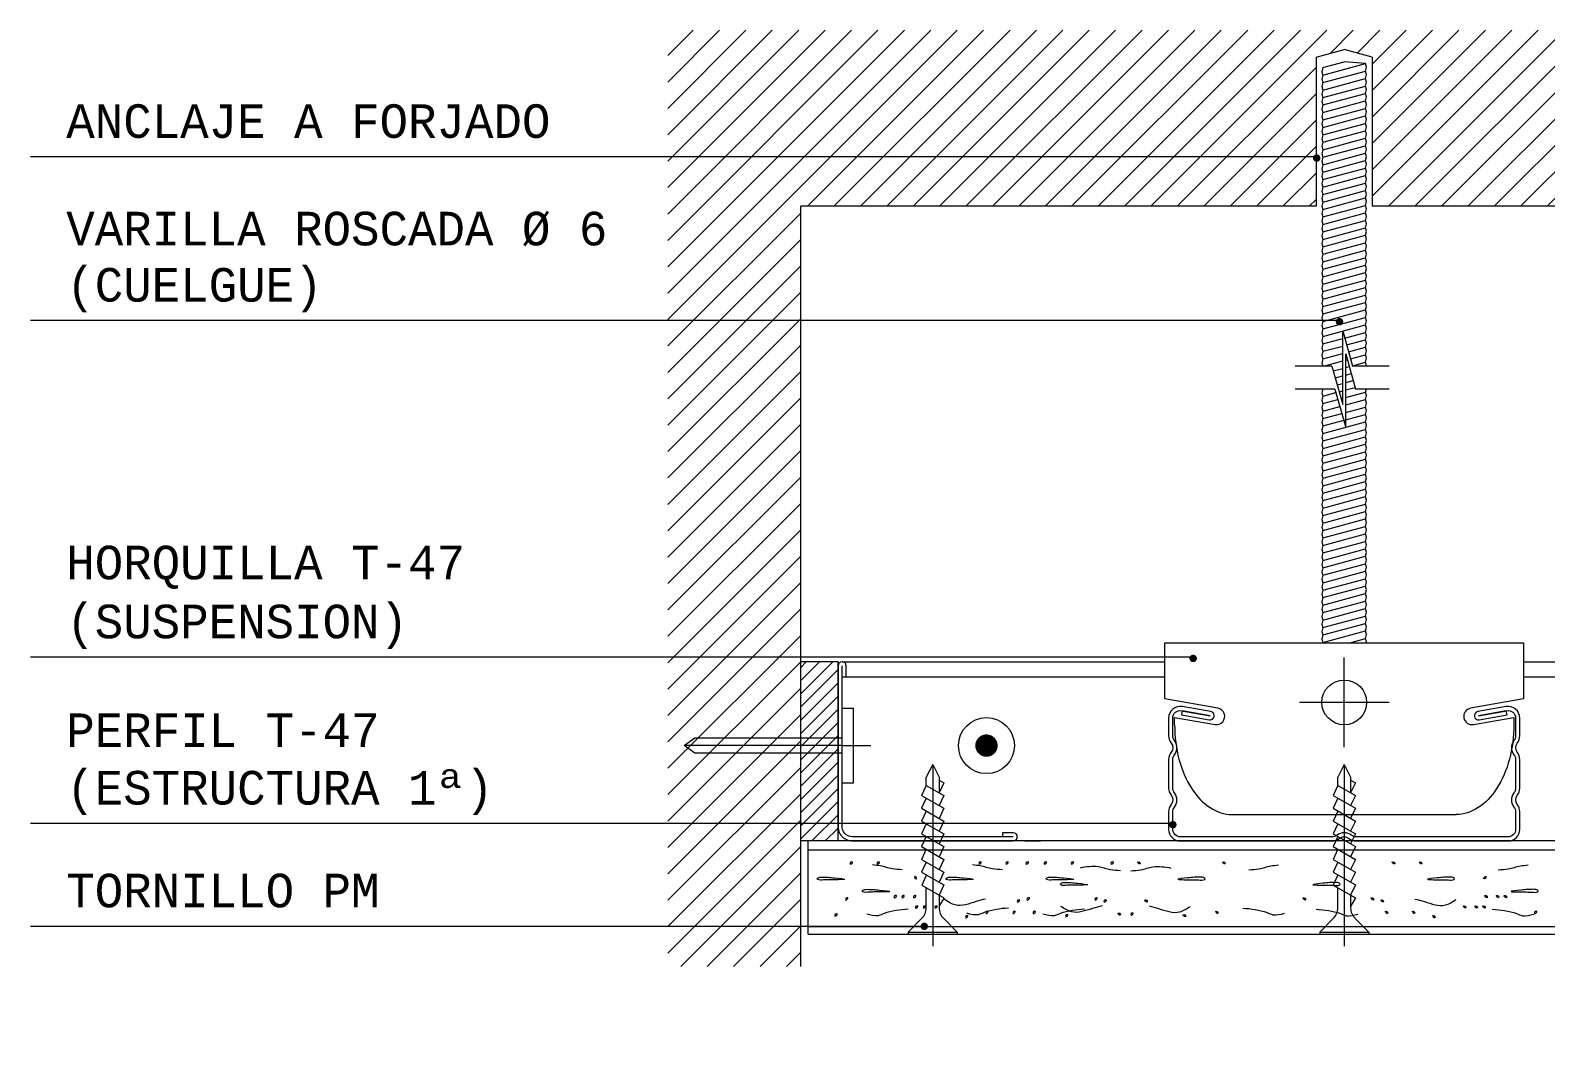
# Model space of a CAD drawing. Header units: millimetres. Extents: x 3383 to 4292, y 1469 to 1637.
# Drawn here: x 3484.1522 to 3484.3551, y 1570.1267 to 1570.2646 of the extents above; entities that cross this region are included whole.
import ezdxf

# ---------------------------------------------------------------- set-up
doc = ezdxf.new("R2010")
doc.units = ezdxf.units.MM
doc.header["$LTSCALE"] = 0.0035
doc.layers.get('0').update_dxf_attribs({"lineweight": 5})
doc.styles.get("Standard").update_dxf_attribs({"font": 'LUCON.TTF'})

# ---------------------------------------------------------------- blocks, each defined once
blk = doc.blocks.new('PP')
at = {"const_width": 0.5, "flags": 128}
blk.add_lwpolyline([(-0.25, -0.25, 1), (0.25, -0.25, 1)], format="xyb", close=True, dxfattribs=at)
blk = doc.blocks.new('FIJACION')
for p, q in [((0, 0), (0, 3.83)), ((0, 0), (0, 3.83)), ((5, 1.5), (-5, 1.5)), ((-5, 0), (-5, 1.5)), ((5, 0), (5, 1.5)), ((5, 0), (-5, 0)), ((-1, 0), (-1, -19.71)), ((0, 0), (0, -21.14)), ((1, 0), (1, -19.71)), ((-1, -19.71), (0.01, -21.15)), ((1, -19.71), (-0.01, -21.15))]:
    blk.add_line(p, q)
blk = doc.blocks.new('PM25')
for p, q in [((0.3, 3.28), (0, 3.28)), ((0, 3.28), (0, -3.28)), ((2.14, 1.44), (0.3, 3.28)), ((0.3, 3.28), (0.3, -3.28)), ((22.74, 0), (-1.6, 0)), ((3.55, 0.86), (6.24, 0.86)), ((6.59, 1.46), (4.88, -1.5)), ((7.95, 0.84), (6.59, 1.46)), ((8.31, 1.48), (6.6, -1.49)), ((10.02, 1.48), (8.31, -1.49)), ((9.67, 0.86), (8.31, 1.48)), ((11.74, 1.48), (10.02, -1.49)), ((11.38, 0.86), (10.02, 1.48)), ((13.45, 1.48), (11.74, -1.49)), ((13.09, 0.86), (11.74, 1.48)), ((15.16, 1.48), (13.45, -1.49)), ((14.8, 0.86), (13.45, 1.48)), ((16.87, 1.48), (15.16, -1.49)), ((16.51, 0.86), (15.16, 1.48)), ((18.58, 1.48), (16.87, -1.49)), ((18.23, 0.86), (16.87, 1.48)), ((19.94, 0.86), (18.58, 1.48)), ((19.94, 0.86), (18.58, -1.49)), ((19.94, 0.86), (21.03, 0.86)), ((22.74, 0), (21.03, 0.86)), ((22.74, 0), (21.03, -0.86)), ((2.14, -1.44), (0.3, -3.28)), ((5.25, -0.86), (3.55, -0.86)), ((4.88, -1.52), (3.81, -0.88)), ((6.6, -1.49), (5.25, -0.86)), ((8.31, -1.49), (6.96, -0.86)), ((10.02, -1.49), (8.68, -0.86)), ((11.74, -1.49), (10.39, -0.86)), ((13.45, -1.49), (12.1, -0.86)), ((15.16, -1.49), (13.81, -0.86)), ((16.87, -1.49), (15.53, -0.86)), ((18.58, -1.49), (17.24, -0.86)), ((21.03, -0.86), (18.95, -0.86)), ((20.3, -1.49), (18.95, -0.86)), ((20.66, -0.86), (20.3, -1.49)), ((0.3, -3.28), (0, -3.28))]:
    blk.add_line(p, q)
for centre, start, end in [((3.55, 2.86), 225, 270), ((3.55, -2.86), 90, 135)]:
    blk.add_arc(centre, 2, start, end)

msp = doc.modelspace()

# ---------------------------------------------------------------- hatches: boundary and pattern name
h = msp.add_hatch()
h.set_pattern_fill('ANSI31', color=256, scale=0.02, style=0)
h.set_pattern_definition([(45, (3483.0806814, 1570.111955), (-0.001767767, 0.001767767), [])])
h.paths.add_polyline_path([(3484.25532, 1570.13917), (3484.25532, 1570.14453), (3484.23752, 1570.14453), (3484.23752, 1570.13917)])
h.paths.add_polyline_path([(3484.25532, 1570.14453), (3484.25532, 1570.1583), (3484.23752, 1570.1583), (3484.23752, 1570.14453)])
h.paths.add_polyline_path([(3484.25532, 1570.1583), (3484.25532, 1570.16774), (3484.24115, 1570.16774), (3484.23972, 1570.16874), (3484.24115, 1570.16974), (3484.25532, 1570.16974), (3484.25532, 1570.18057), (3484.23752, 1570.18057), (3484.23752, 1570.1583)])
h.paths.add_polyline_path([(3484.23972, 1570.16874), (3484.24115, 1570.16774), (3484.25532, 1570.16774), (3484.25532, 1570.16874)], flags=16)
h.paths.add_polyline_path([(3484.25532, 1570.16874), (3484.25532, 1570.16974), (3484.24115, 1570.16974), (3484.23972, 1570.16874)], flags=17)
h.paths.add_polyline_path([(3484.25532, 1570.22567), (3484.23752, 1570.22567), (3484.23752, 1570.18057), (3484.25532, 1570.18057)])
h.paths.add_polyline_path([(3484.25532, 1570.24099), (3484.32433, 1570.24099), (3484.32433, 1570.2476), (3484.23752, 1570.2476), (3484.23752, 1570.22567), (3484.25532, 1570.22567)])
h.paths.add_polyline_path([(3484.32433, 1570.2476), (3484.32433, 1570.26098), (3484.32808, 1570.26198), (3484.33183, 1570.26098), (3484.33183, 1570.24099), (3484.52433, 1570.24099), (3484.52433, 1570.26098), (3484.52808, 1570.26198), (3484.53183, 1570.26098), (3484.53183, 1570.24099), (3484.55329, 1570.24099), (3484.55329, 1570.26456), (3484.23752, 1570.26456), (3484.23752, 1570.2476)])
h.paths.add_polyline_path([(3484.58905, 1570.24099), (3484.58905, 1570.20209), (3484.60685, 1570.20209), (3484.60685, 1570.21782), (3484.59982, 1570.21782, -1), (3484.59932, 1570.21782, -1), (3484.59982, 1570.21782), (3484.60685, 1570.21782), (3484.60685, 1570.25467), (3484.60225, 1570.25467, -1), (3484.60175, 1570.25467, -1), (3484.60225, 1570.25467), (3484.60685, 1570.25467), (3484.60685, 1570.26456), (3484.55944, 1570.26456), (3484.55944, 1570.24099), (3484.56062, 1570.24099)])
h.paths.add_polyline_path([(3484.58905, 1570.17846), (3484.60685, 1570.17846), (3484.60685, 1570.20209), (3484.58905, 1570.20209)])
h.paths.add_polyline_path([(3484.58905, 1570.17846), (3484.58905, 1570.16974), (3484.60322, 1570.16974), (3484.60422, 1570.16904), (3484.60685, 1570.16904), (3484.60685, 1570.17846)])
h.paths.add_polyline_path([(3484.60685, 1570.15981), (3484.60685, 1570.16904), (3484.60422, 1570.16904), (3484.60465, 1570.16874), (3484.60322, 1570.16774), (3484.58905, 1570.16774), (3484.58905, 1570.15981)])
h.paths.add_polyline_path([(3484.60685, 1570.15981), (3484.58905, 1570.15981), (3484.58905, 1570.14844), (3484.60685, 1570.14844)])
h.paths.add_polyline_path([(3484.58905, 1570.14844), (3484.58905, 1570.13597), (3484.60685, 1570.13597), (3484.60685, 1570.14844)])
h.paths.add_polyline_path([(3484.60685, 1570.12667), (3484.60685, 1570.13597), (3484.58905, 1570.13597), (3484.58905, 1570.12667)])
h.paths.add_polyline_path([(3484.58905, 1570.16874), (3484.58905, 1570.16774), (3484.60322, 1570.16774), (3484.60465, 1570.16874)], flags=17)
h.paths.add_polyline_path([(3484.58905, 1570.16974), (3484.58905, 1570.16874), (3484.60465, 1570.16874), (3484.60422, 1570.16904), (3484.60303, 1570.16904, -1), (3484.60253, 1570.16904, -1), (3484.60303, 1570.16904), (3484.60422, 1570.16904), (3484.60322, 1570.16974)])
h = msp.add_hatch()
h.set_pattern_fill('ANSI31', color=256, scale=0.01, style=0)
h.set_pattern_definition([(45, (3483.6560949, 1570.267655), (-0.0008838835, 0.0008838835), [])])
h.paths.add_polyline_path([(3484.26032, 1570.17997), (3484.25532, 1570.17997), (3484.25532, 1570.15597), (3484.26032, 1570.15597), (3484.26032, 1570.15774, -0.042095), (3484.26032, 1570.15807)])

# ---------------------------------------------------------------- linework, layer by layer
for p, q in [((3484.32433, 1570.26098), (3484.32808, 1570.26198)), ((3484.32433, 1570.26098), (3484.32433, 1570.24099)), ((3484.32521, 1570.25956), (3484.32808, 1570.26033)), ((3484.33183, 1570.26098), (3484.32808, 1570.26198)), ((3484.33095, 1570.2601), (3484.32808, 1570.26033)), ((3484.33183, 1570.26098), (3484.33183, 1570.24099)), ((3484.32521, 1570.25956), (3484.32508, 1570.25902)), ((3484.32508, 1570.25902), (3484.32521, 1570.25856)), ((3484.32521, 1570.25856), (3484.32508, 1570.25802)), ((3484.32521, 1570.25856), (3484.33095, 1570.2601)), ((3484.32521, 1570.25756), (3484.33095, 1570.2591)), ((3484.32521, 1570.25656), (3484.33095, 1570.2581)), ((3484.33108, 1570.25963), (3484.33095, 1570.2601)), ((3484.33095, 1570.2591), (3484.33108, 1570.25963)), ((3484.33108, 1570.25863), (3484.33095, 1570.2591)), ((3484.33095, 1570.2581), (3484.33108, 1570.25863)), ((3484.33108, 1570.25763), (3484.33095, 1570.2581)), ((3484.32508, 1570.25802), (3484.32521, 1570.25756)), ((3484.32521, 1570.25756), (3484.32508, 1570.25702)), ((3484.32508, 1570.25702), (3484.32521, 1570.25656)), ((3484.32521, 1570.25656), (3484.32508, 1570.25602)), ((3484.32521, 1570.25556), (3484.33095, 1570.2571)), ((3484.32521, 1570.25456), (3484.33095, 1570.2561)), ((3484.33095, 1570.2571), (3484.33108, 1570.25763)), ((3484.33108, 1570.25663), (3484.33095, 1570.2571)), ((3484.33095, 1570.2561), (3484.33108, 1570.25663)), ((3484.33108, 1570.25563), (3484.33095, 1570.2561)), ((3484.32508, 1570.25602), (3484.32521, 1570.25556)), ((3484.32521, 1570.25556), (3484.32508, 1570.25502)), ((3484.32508, 1570.25502), (3484.32521, 1570.25456)), ((3484.32521, 1570.25456), (3484.32508, 1570.25402)), ((3484.32508, 1570.25402), (3484.32521, 1570.25356)), ((3484.32521, 1570.25356), (3484.33095, 1570.2551)), ((3484.32521, 1570.25256), (3484.33095, 1570.2541)), ((3484.33095, 1570.2551), (3484.33108, 1570.25563)), ((3484.33108, 1570.25463), (3484.33095, 1570.2551)), ((3484.33095, 1570.2541), (3484.33108, 1570.25463)), ((3484.33108, 1570.25363), (3484.33095, 1570.2541)), ((3484.32521, 1570.25356), (3484.32508, 1570.25302)), ((3484.32508, 1570.25302), (3484.32521, 1570.25256)), ((3484.32521, 1570.25256), (3484.32508, 1570.25202)), ((3484.32508, 1570.25202), (3484.32521, 1570.25156)), ((3484.32521, 1570.25156), (3484.33095, 1570.2531)), ((3484.32521, 1570.25056), (3484.33095, 1570.2521)), ((3484.33095, 1570.2531), (3484.33108, 1570.25363)), ((3484.33108, 1570.25263), (3484.33095, 1570.2531)), ((3484.33095, 1570.2521), (3484.33108, 1570.25263)), ((3484.33108, 1570.25163), (3484.33095, 1570.2521)), ((3484.32521, 1570.25156), (3484.32508, 1570.25102)), ((3484.32508, 1570.25102), (3484.32521, 1570.25056)), ((3484.32521, 1570.25056), (3484.32508, 1570.25002)), ((3484.32508, 1570.25002), (3484.32521, 1570.24956)), ((3484.32521, 1570.24956), (3484.33095, 1570.2511)), ((3484.32521, 1570.24856), (3484.33095, 1570.2501)), ((3484.33095, 1570.2511), (3484.33108, 1570.25163)), ((3484.33108, 1570.25063), (3484.33095, 1570.2511)), ((3484.33095, 1570.2501), (3484.33108, 1570.25063)), ((3484.33108, 1570.24963), (3484.33095, 1570.2501)), ((3484.32521, 1570.24956), (3484.32508, 1570.24902)), ((3484.32508, 1570.24902), (3484.32521, 1570.24856)), ((3484.32521, 1570.24856), (3484.32508, 1570.24802)), ((3484.32508, 1570.24802), (3484.32521, 1570.24756)), ((3484.32521, 1570.24756), (3484.33095, 1570.2491)), ((3484.32521, 1570.24656), (3484.33095, 1570.2481)), ((3484.33095, 1570.2491), (3484.33108, 1570.24963)), ((3484.33108, 1570.24863), (3484.33095, 1570.2491)), ((3484.33095, 1570.2481), (3484.33108, 1570.24863)), ((3484.33108, 1570.24763), (3484.33095, 1570.2481)), ((3484.32521, 1570.24756), (3484.32508, 1570.24702)), ((3484.32508, 1570.24702), (3484.32521, 1570.24656)), ((3484.32521, 1570.24656), (3484.32508, 1570.24602)), ((3484.32508, 1570.24602), (3484.32521, 1570.24556)), ((3484.32521, 1570.24556), (3484.33095, 1570.2471)), ((3484.32521, 1570.24456), (3484.33095, 1570.2461)), ((3484.33095, 1570.2471), (3484.33108, 1570.24763)), ((3484.33108, 1570.24663), (3484.33095, 1570.2471)), ((3484.33095, 1570.2461), (3484.33108, 1570.24663)), ((3484.33108, 1570.24563), (3484.33095, 1570.2461)), ((3484.32521, 1570.24556), (3484.32508, 1570.24502)), ((3484.32508, 1570.24502), (3484.32521, 1570.24456)), ((3484.32521, 1570.24456), (3484.32508, 1570.24402)), ((3484.32508, 1570.24402), (3484.32521, 1570.24356)), ((3484.32521, 1570.24356), (3484.33095, 1570.2451)), ((3484.32521, 1570.24256), (3484.33095, 1570.2441)), ((3484.33095, 1570.2451), (3484.33108, 1570.24563)), ((3484.33108, 1570.24463), (3484.33095, 1570.2451)), ((3484.33095, 1570.2441), (3484.33108, 1570.24463)), ((3484.33108, 1570.24363), (3484.33095, 1570.2441)), ((3484.32521, 1570.24356), (3484.32508, 1570.24302)), ((3484.32508, 1570.24302), (3484.32521, 1570.24256)), ((3484.32521, 1570.24256), (3484.32508, 1570.24202)), ((3484.32508, 1570.24202), (3484.32521, 1570.24156)), ((3484.32521, 1570.24156), (3484.33095, 1570.2431)), ((3484.32521, 1570.24056), (3484.33095, 1570.2421)), ((3484.33095, 1570.2431), (3484.33108, 1570.24363)), ((3484.33108, 1570.24263), (3484.33095, 1570.2431)), ((3484.33095, 1570.2421), (3484.33108, 1570.24263)), ((3484.33108, 1570.24163), (3484.33095, 1570.2421)), ((3484.25532, 1570.13917), (3484.25532, 1570.24099)), ((3484.32433, 1570.24099), (3484.25532, 1570.24099)), ((3484.32521, 1570.24156), (3484.32508, 1570.24102)), ((3484.32508, 1570.24102), (3484.32521, 1570.24056)), ((3484.32521, 1570.24056), (3484.32508, 1570.24002)), ((3484.32508, 1570.24002), (3484.32521, 1570.23956)), ((3484.32521, 1570.23956), (3484.33095, 1570.2411)), ((3484.32521, 1570.23856), (3484.33095, 1570.2401)), ((3484.33095, 1570.2411), (3484.33108, 1570.24163)), ((3484.33108, 1570.24063), (3484.33095, 1570.2411)), ((3484.33095, 1570.2401), (3484.33108, 1570.24063)), ((3484.33108, 1570.23963), (3484.33095, 1570.2401)), ((3484.52433, 1570.24099), (3484.33183, 1570.24099)), ((3484.32521, 1570.23956), (3484.32508, 1570.23902)), ((3484.32508, 1570.23902), (3484.32521, 1570.23856)), ((3484.32521, 1570.23856), (3484.32508, 1570.23802)), ((3484.32508, 1570.23802), (3484.32521, 1570.23756)), ((3484.32521, 1570.23756), (3484.33095, 1570.2391)), ((3484.32521, 1570.23656), (3484.33095, 1570.2381)), ((3484.33095, 1570.2391), (3484.33108, 1570.23963)), ((3484.33108, 1570.23863), (3484.33095, 1570.2391)), ((3484.33095, 1570.2381), (3484.33108, 1570.23863)), ((3484.33108, 1570.23763), (3484.33095, 1570.2381)), ((3484.32521, 1570.23756), (3484.32508, 1570.23702)), ((3484.32508, 1570.23702), (3484.32521, 1570.23656)), ((3484.32521, 1570.23656), (3484.32508, 1570.23602)), ((3484.32508, 1570.23602), (3484.32521, 1570.23556)), ((3484.32521, 1570.23556), (3484.33095, 1570.2371)), ((3484.32521, 1570.23456), (3484.33095, 1570.2361)), ((3484.33095, 1570.2371), (3484.33108, 1570.23763)), ((3484.33108, 1570.23663), (3484.33095, 1570.2371)), ((3484.33095, 1570.2361), (3484.33108, 1570.23663)), ((3484.33108, 1570.23563), (3484.33095, 1570.2361)), ((3484.32521, 1570.23556), (3484.32508, 1570.23502)), ((3484.32508, 1570.23502), (3484.32521, 1570.23456)), ((3484.32521, 1570.23456), (3484.32508, 1570.23402)), ((3484.32508, 1570.23402), (3484.32521, 1570.23356)), ((3484.32521, 1570.23356), (3484.33095, 1570.2351)), ((3484.32521, 1570.23256), (3484.33095, 1570.2341)), ((3484.33095, 1570.2351), (3484.33108, 1570.23563)), ((3484.33108, 1570.23463), (3484.33095, 1570.2351)), ((3484.33095, 1570.2341), (3484.33108, 1570.23463)), ((3484.33108, 1570.23363), (3484.33095, 1570.2341)), ((3484.32521, 1570.23356), (3484.32508, 1570.23302)), ((3484.32508, 1570.23302), (3484.32521, 1570.23256)), ((3484.32521, 1570.23256), (3484.32508, 1570.23202)), ((3484.32508, 1570.23202), (3484.32521, 1570.23156)), ((3484.32521, 1570.23156), (3484.33095, 1570.2331)), ((3484.32521, 1570.23056), (3484.33095, 1570.2321)), ((3484.33095, 1570.2331), (3484.33108, 1570.23363)), ((3484.33108, 1570.23263), (3484.33095, 1570.2331)), ((3484.33095, 1570.2321), (3484.33108, 1570.23263)), ((3484.33108, 1570.23163), (3484.33095, 1570.2321)), ((3484.32521, 1570.23156), (3484.32508, 1570.23102)), ((3484.32508, 1570.23102), (3484.32521, 1570.23056)), ((3484.32521, 1570.23056), (3484.32508, 1570.23002)), ((3484.32508, 1570.23002), (3484.32521, 1570.22956)), ((3484.32521, 1570.22956), (3484.33095, 1570.2311)), ((3484.32521, 1570.22856), (3484.33095, 1570.2301)), ((3484.33095, 1570.2311), (3484.33108, 1570.23163)), ((3484.33108, 1570.23063), (3484.33095, 1570.2311)), ((3484.33095, 1570.2301), (3484.33108, 1570.23063)), ((3484.33108, 1570.22963), (3484.33095, 1570.2301)), ((3484.32521, 1570.22956), (3484.32508, 1570.22902)), ((3484.32508, 1570.22902), (3484.32521, 1570.22856)), ((3484.32521, 1570.22856), (3484.32508, 1570.22802)), ((3484.32508, 1570.22802), (3484.32521, 1570.22756)), ((3484.32521, 1570.22756), (3484.33095, 1570.2291)), ((3484.32521, 1570.22656), (3484.33095, 1570.2281)), ((3484.33095, 1570.2291), (3484.33108, 1570.22963)), ((3484.33108, 1570.22863), (3484.33095, 1570.2291)), ((3484.33095, 1570.2281), (3484.33108, 1570.22863)), ((3484.33108, 1570.22763), (3484.33095, 1570.2281)), ((3484.32521, 1570.22756), (3484.32508, 1570.22702)), ((3484.32508, 1570.22702), (3484.32521, 1570.22656)), ((3484.32521, 1570.22656), (3484.32508, 1570.22602)), ((3484.32508, 1570.22602), (3484.32521, 1570.22556)), ((3484.32521, 1570.22556), (3484.33095, 1570.2271)), ((3484.32521, 1570.22456), (3484.33095, 1570.2261)), ((3484.33095, 1570.2271), (3484.33108, 1570.22763)), ((3484.33108, 1570.22663), (3484.33095, 1570.2271)), ((3484.33095, 1570.2261), (3484.33108, 1570.22663)), ((3484.33108, 1570.22563), (3484.33095, 1570.2261)), ((3484.33095, 1570.2251), (3484.33108, 1570.22563)), ((3484.32521, 1570.22556), (3484.32508, 1570.22502)), ((3484.32508, 1570.22502), (3484.32521, 1570.22456)), ((3484.32521, 1570.22456), (3484.32508, 1570.22402)), ((3484.32508, 1570.22402), (3484.32521, 1570.22356)), ((3484.32521, 1570.22356), (3484.33095, 1570.2251)), ((3484.32788, 1570.21444), (3484.32788, 1570.2243)), ((3484.32788, 1570.2243), (3484.32919, 1570.21959)), ((3484.32814, 1570.22334), (3484.33095, 1570.2241)), ((3484.33108, 1570.22463), (3484.33095, 1570.2251)), ((3484.33095, 1570.2241), (3484.33108, 1570.22463)), ((3484.33108, 1570.22363), (3484.33095, 1570.2241)), ((3484.33095, 1570.2231), (3484.33108, 1570.22363)), ((3484.32521, 1570.22356), (3484.32508, 1570.22302)), ((3484.32508, 1570.22302), (3484.32521, 1570.22256)), ((3484.32521, 1570.22256), (3484.32508, 1570.22202)), ((3484.32508, 1570.22202), (3484.32521, 1570.22156)), ((3484.32521, 1570.22156), (3484.32508, 1570.22102)), ((3484.32521, 1570.22256), (3484.32788, 1570.22327)), ((3484.32521, 1570.22156), (3484.32788, 1570.22227)), ((3484.3284, 1570.22241), (3484.33095, 1570.2231)), ((3484.32866, 1570.22148), (3484.33095, 1570.2221)), ((3484.33108, 1570.22263), (3484.33095, 1570.2231)), ((3484.33095, 1570.2221), (3484.33108, 1570.22263)), ((3484.33108, 1570.22163), (3484.33095, 1570.2221)), ((3484.33095, 1570.2211), (3484.33108, 1570.22163)), ((3484.32644, 1570.21959), (3484.32152, 1570.21959)), ((3484.32508, 1570.22102), (3484.32521, 1570.22056)), ((3484.32521, 1570.22056), (3484.32508, 1570.22002)), ((3484.32508, 1570.22002), (3484.3252, 1570.21959)), ((3484.32521, 1570.22056), (3484.32788, 1570.22127)), ((3484.32532, 1570.21959), (3484.32788, 1570.22027)), ((3484.32644, 1570.21959), (3484.32788, 1570.21444)), ((3484.32828, 1570.22122), (3484.3296, 1570.21651)), ((3484.32828, 1570.21136), (3484.32828, 1570.22122)), ((3484.32828, 1570.22038), (3484.3285, 1570.22044)), ((3484.32892, 1570.22055), (3484.33095, 1570.2211)), ((3484.32918, 1570.21962), (3484.33095, 1570.2201)), ((3484.33411, 1570.21959), (3484.32919, 1570.21959)), ((3484.33108, 1570.22063), (3484.33095, 1570.2211)), ((3484.33095, 1570.2201), (3484.33108, 1570.22063)), ((3484.33108, 1570.21963), (3484.33095, 1570.2201)), ((3484.33107, 1570.21959), (3484.33108, 1570.21963)), ((3484.32662, 1570.21894), (3484.32788, 1570.21927)), ((3484.32688, 1570.21801), (3484.32788, 1570.21827)), ((3484.32828, 1570.21938), (3484.32876, 1570.21951)), ((3484.32828, 1570.21838), (3484.32902, 1570.21858)), ((3484.32828, 1570.21738), (3484.32928, 1570.21765)), ((3484.32684, 1570.21651), (3484.32152, 1570.21651)), ((3484.3252, 1570.21651), (3484.32508, 1570.21602)), ((3484.32508, 1570.21602), (3484.32521, 1570.21556)), ((3484.32521, 1570.21556), (3484.32508, 1570.21502)), ((3484.32521, 1570.21556), (3484.32698, 1570.21603)), ((3484.32684, 1570.21651), (3484.32828, 1570.21136)), ((3484.32714, 1570.21708), (3484.32788, 1570.21727)), ((3484.3274, 1570.21615), (3484.32788, 1570.21627)), ((3484.32828, 1570.21638), (3484.32954, 1570.21672)), ((3484.32828, 1570.21538), (3484.33095, 1570.2161)), ((3484.33411, 1570.21651), (3484.3296, 1570.21651)), ((3484.33095, 1570.2161), (3484.33105, 1570.21651)), ((3484.33108, 1570.21563), (3484.33095, 1570.2161)), ((3484.33095, 1570.2151), (3484.33108, 1570.21563)), ((3484.32508, 1570.21502), (3484.32521, 1570.21456)), ((3484.32521, 1570.21456), (3484.32508, 1570.21402)), ((3484.32508, 1570.21402), (3484.32521, 1570.21356)), ((3484.32521, 1570.21356), (3484.32508, 1570.21302)), ((3484.32521, 1570.21456), (3484.32724, 1570.2151)), ((3484.32521, 1570.21356), (3484.3275, 1570.21417)), ((3484.32766, 1570.21522), (3484.32788, 1570.21527)), ((3484.32828, 1570.21438), (3484.33095, 1570.2151)), ((3484.32828, 1570.21338), (3484.33095, 1570.2141)), ((3484.33108, 1570.21463), (3484.33095, 1570.2151)), ((3484.33095, 1570.2141), (3484.33108, 1570.21463)), ((3484.33108, 1570.21363), (3484.33095, 1570.2141)), ((3484.33095, 1570.2131), (3484.33108, 1570.21363)), ((3484.32508, 1570.21302), (3484.32521, 1570.21256)), ((3484.32521, 1570.21256), (3484.32508, 1570.21202)), ((3484.32508, 1570.21202), (3484.32521, 1570.21156)), ((3484.32521, 1570.21156), (3484.32508, 1570.21102)), ((3484.32521, 1570.21256), (3484.32776, 1570.21324)), ((3484.32521, 1570.21156), (3484.33095, 1570.2131)), ((3484.32521, 1570.21056), (3484.33095, 1570.2121)), ((3484.33108, 1570.21263), (3484.33095, 1570.2131)), ((3484.33095, 1570.2121), (3484.33108, 1570.21263)), ((3484.33108, 1570.21163), (3484.33095, 1570.2121)), ((3484.33095, 1570.2111), (3484.33108, 1570.21163)), ((3484.32508, 1570.21102), (3484.32521, 1570.21056)), ((3484.32521, 1570.21056), (3484.32508, 1570.21002)), ((3484.32508, 1570.21002), (3484.32521, 1570.20956)), ((3484.32521, 1570.20956), (3484.32508, 1570.20902)), ((3484.32521, 1570.20956), (3484.33095, 1570.2111)), ((3484.32521, 1570.20856), (3484.33095, 1570.2101)), ((3484.33108, 1570.21063), (3484.33095, 1570.2111)), ((3484.33095, 1570.2101), (3484.33108, 1570.21063)), ((3484.33108, 1570.20963), (3484.33095, 1570.2101)), ((3484.33095, 1570.2091), (3484.33108, 1570.20963)), ((3484.32508, 1570.20902), (3484.32521, 1570.20856)), ((3484.32521, 1570.20856), (3484.32508, 1570.20802)), ((3484.32508, 1570.20802), (3484.32521, 1570.20756)), ((3484.32521, 1570.20756), (3484.32508, 1570.20702)), ((3484.32521, 1570.20756), (3484.33095, 1570.2091)), ((3484.32521, 1570.20656), (3484.33095, 1570.2081)), ((3484.33108, 1570.20863), (3484.33095, 1570.2091)), ((3484.33095, 1570.2081), (3484.33108, 1570.20863)), ((3484.33108, 1570.20763), (3484.33095, 1570.2081)), ((3484.33095, 1570.2071), (3484.33108, 1570.20763)), ((3484.32508, 1570.20702), (3484.32521, 1570.20656)), ((3484.32521, 1570.20656), (3484.32508, 1570.20602)), ((3484.32508, 1570.20602), (3484.32521, 1570.20556)), ((3484.32521, 1570.20556), (3484.32508, 1570.20502)), ((3484.32521, 1570.20556), (3484.33095, 1570.2071)), ((3484.32521, 1570.20456), (3484.33095, 1570.2061)), ((3484.33108, 1570.20663), (3484.33095, 1570.2071)), ((3484.33095, 1570.2061), (3484.33108, 1570.20663)), ((3484.33108, 1570.20563), (3484.33095, 1570.2061)), ((3484.33095, 1570.2051), (3484.33108, 1570.20563)), ((3484.32508, 1570.20502), (3484.32521, 1570.20456)), ((3484.32521, 1570.20456), (3484.32508, 1570.20402)), ((3484.32508, 1570.20402), (3484.32521, 1570.20356)), ((3484.32521, 1570.20356), (3484.32508, 1570.20302)), ((3484.32521, 1570.20356), (3484.33095, 1570.2051)), ((3484.32521, 1570.20256), (3484.33095, 1570.2041)), ((3484.33108, 1570.20463), (3484.33095, 1570.2051)), ((3484.33095, 1570.2041), (3484.33108, 1570.20463)), ((3484.33108, 1570.20363), (3484.33095, 1570.2041)), ((3484.33095, 1570.2031), (3484.33108, 1570.20363)), ((3484.32508, 1570.20302), (3484.32521, 1570.20256)), ((3484.32521, 1570.20256), (3484.32508, 1570.20202)), ((3484.32508, 1570.20202), (3484.32521, 1570.20156)), ((3484.32521, 1570.20156), (3484.32508, 1570.20102)), ((3484.32521, 1570.20156), (3484.33095, 1570.2031)), ((3484.32521, 1570.20056), (3484.33095, 1570.2021)), ((3484.33108, 1570.20263), (3484.33095, 1570.2031)), ((3484.33095, 1570.2021), (3484.33108, 1570.20263)), ((3484.33108, 1570.20163), (3484.33095, 1570.2021)), ((3484.33095, 1570.2011), (3484.33108, 1570.20163)), ((3484.32508, 1570.20102), (3484.32521, 1570.20056)), ((3484.32521, 1570.20056), (3484.32508, 1570.20002)), ((3484.32508, 1570.20002), (3484.32521, 1570.19956)), ((3484.32521, 1570.19956), (3484.32508, 1570.19902)), ((3484.32521, 1570.19956), (3484.33095, 1570.2011)), ((3484.32521, 1570.19856), (3484.33095, 1570.2001)), ((3484.33108, 1570.20063), (3484.33095, 1570.2011)), ((3484.33095, 1570.2001), (3484.33108, 1570.20063)), ((3484.33108, 1570.19963), (3484.33095, 1570.2001)), ((3484.33095, 1570.1991), (3484.33108, 1570.19963)), ((3484.32508, 1570.19902), (3484.32521, 1570.19856)), ((3484.32521, 1570.19856), (3484.32508, 1570.19802)), ((3484.32508, 1570.19802), (3484.32521, 1570.19756)), ((3484.32521, 1570.19756), (3484.32508, 1570.19702)), ((3484.32521, 1570.19756), (3484.33095, 1570.1991)), ((3484.32521, 1570.19656), (3484.33095, 1570.1981)), ((3484.33108, 1570.19863), (3484.33095, 1570.1991)), ((3484.33095, 1570.1981), (3484.33108, 1570.19863)), ((3484.33108, 1570.19763), (3484.33095, 1570.1981)), ((3484.33095, 1570.1971), (3484.33108, 1570.19763)), ((3484.32508, 1570.19702), (3484.32521, 1570.19656)), ((3484.32521, 1570.19656), (3484.32508, 1570.19602)), ((3484.32508, 1570.19602), (3484.32521, 1570.19556)), ((3484.32521, 1570.19556), (3484.32508, 1570.19502)), ((3484.32521, 1570.19556), (3484.33095, 1570.1971)), ((3484.32521, 1570.19456), (3484.33095, 1570.1961)), ((3484.33108, 1570.19663), (3484.33095, 1570.1971)), ((3484.33095, 1570.1961), (3484.33108, 1570.19663)), ((3484.33108, 1570.19563), (3484.33095, 1570.1961)), ((3484.33095, 1570.1951), (3484.33108, 1570.19563)), ((3484.32508, 1570.19502), (3484.32521, 1570.19456)), ((3484.32521, 1570.19456), (3484.32508, 1570.19402)), ((3484.32508, 1570.19402), (3484.32521, 1570.19356)), ((3484.32521, 1570.19356), (3484.32508, 1570.19302)), ((3484.32521, 1570.19356), (3484.33095, 1570.1951)), ((3484.32521, 1570.19256), (3484.33095, 1570.1941)), ((3484.33108, 1570.19463), (3484.33095, 1570.1951)), ((3484.33095, 1570.1941), (3484.33108, 1570.19463)), ((3484.33108, 1570.19363), (3484.33095, 1570.1941)), ((3484.33095, 1570.1931), (3484.33108, 1570.19363)), ((3484.32508, 1570.19302), (3484.32521, 1570.19256)), ((3484.32521, 1570.19256), (3484.32508, 1570.19202)), ((3484.32508, 1570.19202), (3484.32521, 1570.19156)), ((3484.32521, 1570.19156), (3484.32508, 1570.19102)), ((3484.32521, 1570.19156), (3484.33095, 1570.1931)), ((3484.32521, 1570.19056), (3484.33095, 1570.1921)), ((3484.33108, 1570.19263), (3484.33095, 1570.1931)), ((3484.33095, 1570.1921), (3484.33108, 1570.19263)), ((3484.33108, 1570.19163), (3484.33095, 1570.1921)), ((3484.33095, 1570.1911), (3484.33108, 1570.19163)), ((3484.32508, 1570.19102), (3484.32521, 1570.19056)), ((3484.32521, 1570.19056), (3484.32508, 1570.19002)), ((3484.32508, 1570.19002), (3484.32521, 1570.18956)), ((3484.32521, 1570.18956), (3484.32508, 1570.18902)), ((3484.32521, 1570.18956), (3484.33095, 1570.1911)), ((3484.32521, 1570.18856), (3484.33095, 1570.1901)), ((3484.33108, 1570.19063), (3484.33095, 1570.1911)), ((3484.33095, 1570.1901), (3484.33108, 1570.19063)), ((3484.33108, 1570.18963), (3484.33095, 1570.1901)), ((3484.33095, 1570.1891), (3484.33108, 1570.18963)), ((3484.32508, 1570.18902), (3484.32521, 1570.18856)), ((3484.32521, 1570.18856), (3484.32508, 1570.18802)), ((3484.32508, 1570.18802), (3484.32521, 1570.18756)), ((3484.32521, 1570.18756), (3484.32508, 1570.18702)), ((3484.32521, 1570.18756), (3484.33095, 1570.1891)), ((3484.32521, 1570.18656), (3484.33095, 1570.1881)), ((3484.32521, 1570.18556), (3484.33095, 1570.1871)), ((3484.33108, 1570.18863), (3484.33095, 1570.1891)), ((3484.33095, 1570.1881), (3484.33108, 1570.18863)), ((3484.33108, 1570.18763), (3484.33095, 1570.1881)), ((3484.33095, 1570.1871), (3484.33108, 1570.18763)), ((3484.33108, 1570.18663), (3484.33095, 1570.1871)), ((3484.32508, 1570.18702), (3484.32521, 1570.18656)), ((3484.32521, 1570.18656), (3484.32508, 1570.18602)), ((3484.32508, 1570.18602), (3484.32521, 1570.18556)), ((3484.32521, 1570.18556), (3484.32508, 1570.18502)), ((3484.32521, 1570.18456), (3484.33095, 1570.1861)), ((3484.32521, 1570.18356), (3484.33095, 1570.1851)), ((3484.33095, 1570.1861), (3484.33108, 1570.18663)), ((3484.33108, 1570.18563), (3484.33095, 1570.1861)), ((3484.33095, 1570.1851), (3484.33108, 1570.18563)), ((3484.33108, 1570.18463), (3484.33095, 1570.1851)), ((3484.32508, 1570.18502), (3484.32521, 1570.18456)), ((3484.32521, 1570.18456), (3484.32508, 1570.18402)), ((3484.32508, 1570.18402), (3484.32521, 1570.18356)), ((3484.32521, 1570.18356), (3484.32508, 1570.18302)), ((3484.32508, 1570.18302), (3484.32521, 1570.18256)), ((3484.32521, 1570.18256), (3484.33095, 1570.1841)), ((3484.32883, 1570.18253), (3484.33095, 1570.1831)), ((3484.33095, 1570.1841), (3484.33108, 1570.18463)), ((3484.33108, 1570.18363), (3484.33095, 1570.1841)), ((3484.33095, 1570.1831), (3484.33108, 1570.18363)), ((3484.33108, 1570.18263), (3484.33095, 1570.1831)), ((3484.32521, 1570.18256), (3484.3252, 1570.18253)), ((3484.33106, 1570.18253), (3484.33108, 1570.18263)), ((3484.26032, 1570.17997), (3484.25532, 1570.17997)), ((3484.26087, 1570.17997), (3484.30408, 1570.17997)), ((3484.32808, 1570.16853), (3484.32808, 1570.18053)), ((3484.35208, 1570.17997), (3484.50408, 1570.17997)), ((3484.26142, 1570.17797), (3484.30408, 1570.17797)), ((3484.35208, 1570.17797), (3484.50408, 1570.17797)), ((3484.33408, 1570.17453), (3484.32208, 1570.17453)), ((3484.25632, 1570.14347), (3484.25632, 1570.15597)), ((3484.25632, 1570.1548), (3484.55329, 1570.1548)), ((3484.25632, 1570.14449), (3484.55329, 1570.14449)), ((3484.25632, 1570.14347), (3484.55329, 1570.14347))]:
    msp.add_line(p, q)
for points in [[(3484.32433, 1570.2476), (3484.15219, 1570.2476)], [(3484.32738, 1570.22567), (3484.15219, 1570.22567)], [(3484.30779, 1570.18057), (3484.15219, 1570.18057)], [(3484.26032, 1570.15597), (3484.26032, 1570.17997)], [(3484.30523, 1570.1583), (3484.15219, 1570.1583)], [(3484.55329, 1570.15597), (3484.25532, 1570.15597)], [(3484.27186, 1570.14453), (3484.15219, 1570.14453)]]:
    msp.add_lwpolyline(points)
at = {"flags": 128}
for points in [[(3484.30538, 1570.17152), (3484.30538, 1570.17252), (3484.31079, 1570.17157, 1), (3484.31117, 1570.17374), (3484.30408, 1570.17499), (3484.30408, 1570.18253), (3484.32808, 1570.18253), (3484.35208, 1570.18253), (3484.35208, 1570.17499), (3484.34499, 1570.17374, 1), (3484.34537, 1570.17157), (3484.35078, 1570.17252), (3484.35078, 1570.17152)], [(3484.26087, 1570.17797), (3484.26142, 1570.17797), (3484.26142, 1570.17942, 1), (3484.26032, 1570.17942), (3484.26032, 1570.15807, 0.434382), (3484.26222, 1570.15597), (3484.28377, 1570.15597, 1), (3484.28377, 1570.15707), (3484.28232, 1570.15707), (3484.28232, 1570.15652)], [(3484.28377, 1570.15652), (3484.26222, 1570.15652, -0.441731), (3484.26087, 1570.15807), (3484.26087, 1570.17942)]]:
    msp.add_lwpolyline(points, format="xyb", dxfattribs=at)
msp.add_lwpolyline([(3484.32808, 1570.15707, 0.16888), (3484.32712, 1570.15673, -0.16888), (3484.3265, 1570.15652), (3484.3265, 1570.15652), (3484.30613, 1570.15652, -0.414214), (3484.30513, 1570.15752), (3484.30513, 1570.15988, -0.16888), (3484.30535, 1570.1605, 0.347677), (3484.30535, 1570.16243, -0.16888), (3484.30513, 1570.16305), (3484.30513, 1570.16688, -0.16888), (3484.30535, 1570.1675, 0.347677), (3484.30535, 1570.16943, -0.16888), (3484.30513, 1570.17005), (3484.30513, 1570.17244, -0.466308), (3484.3063, 1570.17342), (3484.31012, 1570.17275), (3484.30638, 1570.17341), (3484.30628, 1570.17287), (3484.31002, 1570.17221, 1), (3484.31021, 1570.17329), (3484.3064, 1570.17397, 0.466308), (3484.30458, 1570.17244), (3484.30458, 1570.17005, 0.16888), (3484.30491, 1570.16909, -0.347677), (3484.30491, 1570.16785, 0.16888), (3484.30458, 1570.16688), (3484.30458, 1570.16305, 0.16888), (3484.30491, 1570.16209, -0.347677), (3484.30491, 1570.16085, 0.16888), (3484.30458, 1570.15988), (3484.30458, 1570.15752, 0.414214), (3484.30613, 1570.15597), (3484.3265, 1570.15597), (3484.3265, 1570.15597, 0.16888), (3484.32746, 1570.1563, -0.16888), (3484.32808, 1570.15652, -0.16888), (3484.3287, 1570.1563, 0.16888), (3484.32966, 1570.15597), (3484.32966, 1570.15597), (3484.35003, 1570.15597, 0.414214), (3484.35158, 1570.15752), (3484.35158, 1570.15988, 0.16888), (3484.35125, 1570.16085, -0.347677), (3484.35125, 1570.16209, 0.16888), (3484.35158, 1570.16305), (3484.35158, 1570.16688, 0.16888), (3484.35125, 1570.16785, -0.347677), (3484.35125, 1570.16909, 0.16888), (3484.35158, 1570.17005), (3484.35158, 1570.17244, 0.466308), (3484.34976, 1570.17397), (3484.34595, 1570.17329, 1), (3484.34614, 1570.17221), (3484.34988, 1570.17287), (3484.34978, 1570.17341), (3484.34604, 1570.17275), (3484.34986, 1570.17342, -0.466308), (3484.35103, 1570.17244), (3484.35103, 1570.17005, -0.16888), (3484.35081, 1570.16943, 0.347677), (3484.35081, 1570.1675, -0.16888), (3484.35103, 1570.16688), (3484.35103, 1570.16305, -0.16888), (3484.35081, 1570.16243, 0.347677), (3484.35081, 1570.1605, -0.16888), (3484.35103, 1570.15988), (3484.35103, 1570.15752, -0.414214), (3484.35003, 1570.15652), (3484.32966, 1570.15652), (3484.32966, 1570.15652, -0.16888), (3484.32904, 1570.15673, 0.16888)], format="xyb", close=True, dxfattribs=at)
at = {"const_width": 0.0015, "flags": 128}
msp.add_lwpolyline([(3484.27944, 1570.16874, 1), (3484.28094, 1570.16874, 1)], format="xyb", close=True, dxfattribs=at)
at = {"flags": 128}
for points in [[(3484.31308, 1570.15953), (3484.34308, 1570.15953)], [(3484.28534, 1570.15597), (3484.28741, 1570.15597)]]:
    msp.add_lwpolyline(points, dxfattribs=at)
for centre, radius in [((3484.32808, 1570.17453), 0.003), ((3484.28019, 1570.16874), 0.00375)]:
    msp.add_circle(centre, radius)
msp.add_ellipse((3484.31308, 1570.17152), major_axis=(0, 0.012), ratio=0.641917, start_param=1.570796, end_param=3.141593)
at = {"extrusion": (0, 0, -1)}
msp.add_ellipse((3484.34308, 1570.17152), major_axis=(0, 0.012), ratio=0.641917, start_param=1.570796, end_param=3.141593, dxfattribs=at)
for points, start_tangent, end_tangent in [([(3484.26219, 1570.153), (3484.26195, 1570.15285), (3484.26195, 1570.15307), (3484.2621, 1570.15315), (3484.26224, 1570.15315), (3484.26219, 1570.153)], (-0.765457, -0.643487), (-0.765457, -0.643487)), ([(3484.26581, 1570.153), (3484.26557, 1570.15285), (3484.26557, 1570.15307), (3484.26571, 1570.15315), (3484.26586, 1570.15315), (3484.26581, 1570.153)], (-0.765457, -0.643487), (-0.765457, -0.643487)), ([(3484.27944, 1570.153), (3484.2792, 1570.15285), (3484.2792, 1570.15307), (3484.27934, 1570.15315), (3484.27949, 1570.15315), (3484.27944, 1570.153)], (-0.765457, -0.643487), (-0.765457, -0.643487)), ([(3484.28306, 1570.153), (3484.28282, 1570.15285), (3484.28282, 1570.15307), (3484.28296, 1570.15315), (3484.28311, 1570.15315), (3484.28306, 1570.153)], (-0.765457, -0.643487), (-0.765457, -0.643487)), ([(3484.28576, 1570.153), (3484.28551, 1570.15285), (3484.28551, 1570.15307), (3484.28566, 1570.15315), (3484.28581, 1570.15315), (3484.28576, 1570.153)], (-0.765457, -0.643487), (-0.765457, -0.643487)), ([(3484.28818, 1570.153), (3484.28793, 1570.15285), (3484.28793, 1570.15307), (3484.28808, 1570.15315), (3484.28822, 1570.15315), (3484.28818, 1570.153)], (-0.765457, -0.643487), (-0.765457, -0.643487)), ([(3484.29179, 1570.153), (3484.29155, 1570.15285), (3484.29155, 1570.15307), (3484.2917, 1570.15315), (3484.29184, 1570.15315), (3484.29179, 1570.153)], (-0.765457, -0.643487), (-0.765457, -0.643487)), ([(3484.29714, 1570.153), (3484.29689, 1570.15286), (3484.29689, 1570.15308), (3484.29704, 1570.15315), (3484.29718, 1570.15315), (3484.29714, 1570.153)], (-0.765457, -0.643487), (-0.765457, -0.643487)), ([(3484.3005, 1570.153), (3484.30074, 1570.15286), (3484.30074, 1570.15308), (3484.30059, 1570.15315), (3484.30045, 1570.15315), (3484.3005, 1570.153)], (0.765457, -0.643487), (0.765457, -0.643487)), ([(3484.31187, 1570.153), (3484.31212, 1570.15285), (3484.31212, 1570.15307), (3484.31197, 1570.15315), (3484.31182, 1570.15315), (3484.31187, 1570.153)], (0.765457, -0.643487), (0.765457, -0.643487)), ([(3484.33457, 1570.153), (3484.33482, 1570.15285), (3484.33482, 1570.15307), (3484.33467, 1570.15315), (3484.33452, 1570.15315), (3484.33457, 1570.153)], (0.765457, -0.643487), (0.765457, -0.643487)), ([(3484.33819, 1570.153), (3484.33843, 1570.15285), (3484.33843, 1570.15307), (3484.33829, 1570.15315), (3484.33814, 1570.15315), (3484.33819, 1570.153)], (0.765457, -0.643487), (0.765457, -0.643487)), ([(3484.25819, 1570.15073), (3484.25892, 1570.15077), (3484.25969, 1570.15078), (3484.26035, 1570.15078), (3484.26117, 1570.15083), (3484.25986, 1570.15102), (3484.25898, 1570.15111), (3484.25816, 1570.15113), (3484.2576, 1570.151), (3484.25753, 1570.15092), (3484.25819, 1570.15073)], (0.985208, 0.171362), (0.985208, 0.171362)), ([(3484.27073, 1570.15118), (3484.27088, 1570.15094), (3484.27066, 1570.15094), (3484.27058, 1570.15108), (3484.27058, 1570.15123), (3484.27073, 1570.15118)], (0.643487, -0.765457), (0.643487, -0.765457)), ([(3484.27544, 1570.15073), (3484.27617, 1570.15077), (3484.27694, 1570.15078), (3484.2776, 1570.15078), (3484.27842, 1570.15083), (3484.27711, 1570.15102), (3484.27622, 1570.15111), (3484.27541, 1570.15113), (3484.27485, 1570.151), (3484.27478, 1570.15092), (3484.27544, 1570.15073)], (0.985208, 0.171362), (0.985208, 0.171362)), ([(3484.28884, 1570.15073), (3484.28957, 1570.15077), (3484.29034, 1570.15078), (3484.291, 1570.15078), (3484.29182, 1570.15083), (3484.29051, 1570.15102), (3484.28963, 1570.15111), (3484.28881, 1570.15113), (3484.28825, 1570.151), (3484.28818, 1570.15092), (3484.28884, 1570.15073)], (0.985208, 0.171362), (0.985208, 0.171362)), ([(3484.30879, 1570.15073), (3484.30806, 1570.15077), (3484.30729, 1570.15078), (3484.30663, 1570.15078), (3484.30581, 1570.15083), (3484.30712, 1570.15102), (3484.308, 1570.15111), (3484.30882, 1570.15113), (3484.30938, 1570.151), (3484.30945, 1570.15092), (3484.30879, 1570.15073)], (-0.985208, 0.171362), (-0.985208, 0.171362)), ([(3484.3422, 1570.15073), (3484.34146, 1570.15077), (3484.34069, 1570.15078), (3484.34004, 1570.15078), (3484.33921, 1570.15083), (3484.34052, 1570.15102), (3484.34141, 1570.15111), (3484.34222, 1570.15113), (3484.34278, 1570.151), (3484.34285, 1570.15092), (3484.3422, 1570.15073)], (-0.985208, 0.171362), (-0.985208, 0.171362)), ([(3484.3469, 1570.15118), (3484.34675, 1570.15094), (3484.34697, 1570.15094), (3484.34705, 1570.15108), (3484.34705, 1570.15123), (3484.3469, 1570.15118)], (-0.643487, -0.765457), (-0.643487, -0.765457)), ([(3484.26423, 1570.14909), (3484.26497, 1570.14913), (3484.26574, 1570.14914), (3484.26639, 1570.14914), (3484.26722, 1570.14919), (3484.26591, 1570.14938), (3484.26502, 1570.14947), (3484.26421, 1570.14949), (3484.26365, 1570.14936), (3484.26358, 1570.14928), (3484.26423, 1570.14909)], (0.985208, 0.171362), (0.985208, 0.171362)), ([(3484.26808, 1570.1485), (3484.26784, 1570.14835), (3484.26784, 1570.14857), (3484.26798, 1570.14865), (3484.26813, 1570.14865), (3484.26808, 1570.1485)], (-0.765457, -0.643487), (-0.765457, -0.643487)), ([(3484.26914, 1570.1485), (3484.26889, 1570.14835), (3484.26889, 1570.14857), (3484.26904, 1570.14865), (3484.26918, 1570.14865), (3484.26914, 1570.1485)], (-0.765457, -0.643487), (-0.765457, -0.643487)), ([(3484.27068, 1570.1485), (3484.27044, 1570.14835), (3484.27044, 1570.14857), (3484.27058, 1570.14865), (3484.27073, 1570.14865), (3484.27068, 1570.1485)], (-0.765457, -0.643487), (-0.765457, -0.643487)), ([(3484.29075, 1570.15001), (3484.29149, 1570.15005), (3484.29225, 1570.15006), (3484.29291, 1570.15006), (3484.29373, 1570.15011), (3484.29242, 1570.1503), (3484.29154, 1570.15039), (3484.29072, 1570.15041), (3484.29017, 1570.15027), (3484.2901, 1570.15019), (3484.29075, 1570.15001)], (0.985208, 0.171362), (0.985208, 0.171362)), ([(3484.32688, 1570.15001), (3484.32615, 1570.15005), (3484.32538, 1570.15006), (3484.32472, 1570.15006), (3484.3239, 1570.15011), (3484.32521, 1570.1503), (3484.32609, 1570.15039), (3484.32691, 1570.15041), (3484.32747, 1570.15027), (3484.32753, 1570.15019), (3484.32688, 1570.15001)], (-0.985208, 0.171362), (-0.985208, 0.171362)), ([(3484.34695, 1570.1485), (3484.3472, 1570.14835), (3484.3472, 1570.14857), (3484.34705, 1570.14865), (3484.3469, 1570.14865), (3484.34695, 1570.1485)], (0.765457, -0.643487), (0.765457, -0.643487)), ([(3484.3485, 1570.1485), (3484.34874, 1570.14835), (3484.34874, 1570.14857), (3484.34859, 1570.14865), (3484.34845, 1570.14865), (3484.3485, 1570.1485)], (0.765457, -0.643487), (0.765457, -0.643487)), ([(3484.34955, 1570.1485), (3484.34979, 1570.14835), (3484.34979, 1570.14857), (3484.34965, 1570.14865), (3484.3495, 1570.14865), (3484.34955, 1570.1485)], (0.765457, -0.643487), (0.765457, -0.643487)), ([(3484.3534, 1570.14909), (3484.35266, 1570.14913), (3484.35189, 1570.14914), (3484.35124, 1570.14914), (3484.35041, 1570.14919), (3484.35173, 1570.14938), (3484.35261, 1570.14947), (3484.35342, 1570.14949), (3484.35398, 1570.14936), (3484.35405, 1570.14928), (3484.3534, 1570.14909)], (-0.985208, 0.171362), (-0.985208, 0.171362)), ([(3484.26158, 1570.1482), (3484.26134, 1570.14806), (3484.26134, 1570.14828), (3484.26149, 1570.14835), (3484.26163, 1570.14835), (3484.26158, 1570.1482)], (-0.765457, -0.643487), (-0.765457, -0.643487)), ([(3484.27094, 1570.1471), (3484.2707, 1570.14696), (3484.2707, 1570.14718), (3484.27085, 1570.14725), (3484.27099, 1570.14725), (3484.27094, 1570.1471)], (-0.765457, -0.643487), (-0.765457, -0.643487)), ([(3484.272, 1570.1471), (3484.27175, 1570.14696), (3484.27175, 1570.14718), (3484.2719, 1570.14725), (3484.27204, 1570.14725), (3484.272, 1570.1471)], (-0.765457, -0.643487), (-0.765457, -0.643487)), ([(3484.27354, 1570.1471), (3484.2733, 1570.14696), (3484.2733, 1570.14718), (3484.27344, 1570.14725), (3484.27359, 1570.14725), (3484.27354, 1570.1471)], (-0.765457, -0.643487), (-0.765457, -0.643487)), ([(3484.28038, 1570.14638), (3484.28013, 1570.14623), (3484.28013, 1570.14645), (3484.28028, 1570.14653), (3484.28042, 1570.14653), (3484.28038, 1570.14638)], (-0.765457, -0.643487), (-0.765457, -0.643487)), ([(3484.28399, 1570.14638), (3484.28375, 1570.14623), (3484.28375, 1570.14645), (3484.2839, 1570.14653), (3484.28404, 1570.14653), (3484.28399, 1570.14638)], (-0.765457, -0.643487), (-0.765457, -0.643487)), ([(3484.28457, 1570.14791), (3484.28433, 1570.14777), (3484.28433, 1570.14799), (3484.28447, 1570.14806), (3484.28462, 1570.14806), (3484.28457, 1570.14791)], (-0.765457, -0.643487), (-0.765457, -0.643487)), ([(3484.28589, 1570.1482), (3484.28564, 1570.14806), (3484.28564, 1570.14828), (3484.28579, 1570.14835), (3484.28593, 1570.14835), (3484.28589, 1570.1482)], (-0.765457, -0.643487), (-0.765457, -0.643487)), ([(3484.28669, 1570.14638), (3484.28645, 1570.14623), (3484.28645, 1570.14645), (3484.28659, 1570.14653), (3484.28674, 1570.14653), (3484.28669, 1570.14638)], (-0.765457, -0.643487), (-0.765457, -0.643487)), ([(3484.29498, 1570.1482), (3484.29474, 1570.14806), (3484.29474, 1570.14828), (3484.29489, 1570.14835), (3484.29503, 1570.14835), (3484.29498, 1570.1482)], (-0.765457, -0.643487), (-0.765457, -0.643487)), ([(3484.29619, 1570.14791), (3484.29594, 1570.14777), (3484.29594, 1570.14799), (3484.29609, 1570.14806), (3484.29624, 1570.14806), (3484.29619, 1570.14791)], (-0.765457, -0.643487), (-0.765457, -0.643487)), ([(3484.30144, 1570.14791), (3484.30169, 1570.14777), (3484.30169, 1570.14799), (3484.30154, 1570.14806), (3484.3014, 1570.14806), (3484.30144, 1570.14791)], (0.765457, -0.643487), (0.765457, -0.643487)), ([(3484.31094, 1570.14638), (3484.31118, 1570.14623), (3484.31118, 1570.14645), (3484.31104, 1570.14653), (3484.31089, 1570.14653), (3484.31094, 1570.14638)], (0.765457, -0.643487), (0.765457, -0.643487)), ([(3484.32265, 1570.1482), (3484.32289, 1570.14806), (3484.32289, 1570.14828), (3484.32274, 1570.14835), (3484.3226, 1570.14835), (3484.32265, 1570.1482)], (0.765457, -0.643487), (0.765457, -0.643487)), ([(3484.33174, 1570.1482), (3484.33199, 1570.14806), (3484.33199, 1570.14828), (3484.33184, 1570.14835), (3484.3317, 1570.14835), (3484.33174, 1570.1482)], (0.765457, -0.643487), (0.765457, -0.643487)), ([(3484.33306, 1570.14791), (3484.3333, 1570.14777), (3484.3333, 1570.14799), (3484.33316, 1570.14806), (3484.33301, 1570.14806), (3484.33306, 1570.14791)], (0.765457, -0.643487), (0.765457, -0.643487)), ([(3484.33364, 1570.14638), (3484.33388, 1570.14623), (3484.33388, 1570.14645), (3484.33374, 1570.14653), (3484.33359, 1570.14653), (3484.33364, 1570.14638)], (0.765457, -0.643487), (0.765457, -0.643487)), ([(3484.33726, 1570.14638), (3484.3375, 1570.14623), (3484.3375, 1570.14645), (3484.33735, 1570.14653), (3484.33721, 1570.14653), (3484.33726, 1570.14638)], (0.765457, -0.643487), (0.765457, -0.643487)), ([(3484.34409, 1570.1471), (3484.34433, 1570.14696), (3484.34433, 1570.14718), (3484.34419, 1570.14725), (3484.34404, 1570.14725), (3484.34409, 1570.1471)], (0.765457, -0.643487), (0.765457, -0.643487)), ([(3484.34563, 1570.1471), (3484.34588, 1570.14696), (3484.34588, 1570.14718), (3484.34573, 1570.14725), (3484.34559, 1570.14725), (3484.34563, 1570.1471)], (0.765457, -0.643487), (0.765457, -0.643487)), ([(3484.34669, 1570.1471), (3484.34693, 1570.14696), (3484.34693, 1570.14718), (3484.34679, 1570.14725), (3484.34664, 1570.14725), (3484.34669, 1570.1471)], (0.765457, -0.643487), (0.765457, -0.643487)), ([(3484.35381, 1570.14638), (3484.35357, 1570.14623), (3484.35357, 1570.14645), (3484.35371, 1570.14653), (3484.35386, 1570.14653), (3484.35381, 1570.14638)], (-0.765457, -0.643487), (-0.765457, -0.643487)), ([(3484.26015, 1570.14604), (3484.25991, 1570.1459), (3484.25991, 1570.14612), (3484.26006, 1570.14619), (3484.2602, 1570.14619), (3484.26015, 1570.14604)], (-0.765457, -0.643487), (-0.765457, -0.643487)), ([(3484.27765, 1570.1458), (3484.27741, 1570.14566), (3484.27741, 1570.14588), (3484.27755, 1570.14595), (3484.2777, 1570.14595), (3484.27765, 1570.1458)], (-0.765457, -0.643487), (-0.765457, -0.643487)), ([(3484.29105, 1570.14594), (3484.29081, 1570.14579), (3484.29081, 1570.14601), (3484.29095, 1570.14609), (3484.2911, 1570.14609), (3484.29105, 1570.14594)], (-0.765457, -0.643487), (-0.765457, -0.643487)), ([(3484.29785, 1570.14615), (3484.29809, 1570.14601), (3484.29809, 1570.14623), (3484.29795, 1570.1463), (3484.2978, 1570.1463), (3484.29785, 1570.14615)], (0.765457, -0.643487), (0.765457, -0.643487)), ([(3484.29978, 1570.14615), (3484.29954, 1570.14601), (3484.29954, 1570.14623), (3484.29968, 1570.1463), (3484.29983, 1570.1463), (3484.29978, 1570.14615)], (-0.765457, -0.643487), (-0.765457, -0.643487)), ([(3484.30658, 1570.14594), (3484.30682, 1570.14579), (3484.30682, 1570.14601), (3484.30668, 1570.14609), (3484.30653, 1570.14609), (3484.30658, 1570.14594)], (0.765457, -0.643487), (0.765457, -0.643487)), ([(3484.33998, 1570.1458), (3484.34023, 1570.14566), (3484.34023, 1570.14588), (3484.34008, 1570.14595), (3484.33993, 1570.14595), (3484.33998, 1570.1458)], (0.765457, -0.643487), (0.765457, -0.643487))]:
    msp.add_spline(points, degree=3, dxfattribs=dict(start_tangent=start_tangent, end_tangent=end_tangent))
for points in [[(3484.26892, 1570.15211), (3484.26758, 1570.15223), (3484.26596, 1570.15263), (3484.26494, 1570.15275)], [(3484.28232, 1570.15211), (3484.28098, 1570.15223), (3484.27936, 1570.15263), (3484.27834, 1570.15275)], [(3484.29813, 1570.15198), (3484.29678, 1570.1521), (3484.29517, 1570.1525), (3484.29275, 1570.15234)], [(3484.2995, 1570.15198), (3484.30085, 1570.1521), (3484.30246, 1570.1525), (3484.30489, 1570.15234)], [(3484.31531, 1570.15211), (3484.31665, 1570.15223), (3484.31827, 1570.15263), (3484.31929, 1570.15275)], [(3484.34871, 1570.15211), (3484.35005, 1570.15223), (3484.35167, 1570.15263), (3484.35269, 1570.15275)], [(3484.26972, 1570.14684), (3484.26648, 1570.14623), (3484.2657, 1570.14596), (3484.26416, 1570.14616)], [(3484.28008, 1570.14819), (3484.27881, 1570.14784), (3484.276, 1570.1474), (3484.27458, 1570.14814)], [(3484.28312, 1570.14698), (3484.27988, 1570.14637), (3484.27911, 1570.14609), (3484.27756, 1570.14629)], [(3484.2933, 1570.14684), (3484.29005, 1570.14623), (3484.28928, 1570.14596), (3484.28774, 1570.14616)], [(3484.29567, 1570.14726), (3484.2944, 1570.14691), (3484.29158, 1570.14647), (3484.29016, 1570.14721)], [(3484.30196, 1570.14726), (3484.30323, 1570.14691), (3484.30605, 1570.14647), (3484.30747, 1570.14721)], [(3484.31451, 1570.14698), (3484.31775, 1570.14637), (3484.31853, 1570.14609), (3484.32007, 1570.14629)], [(3484.32433, 1570.14684), (3484.32758, 1570.14623), (3484.32835, 1570.14596), (3484.32989, 1570.14616)], [(3484.33755, 1570.14819), (3484.33882, 1570.14784), (3484.34164, 1570.1474), (3484.34305, 1570.14814)], [(3484.34791, 1570.14684), (3484.35116, 1570.14623), (3484.35193, 1570.14596), (3484.35347, 1570.14616)]]:
    msp.add_spline(points, degree=3)

# ---------------------------------------------------------------- block references
at = {"yscale": 0.001, "zscale": 0.001}
for name, p, xscale, rotation in [('PP', (3484.3244, 1570.2472), -0.001, 180), ('PP', (3484.32745, 1570.22527), -0.001, 180), ('PP', (3484.30786, 1570.18017), -0.001, 180), ('FIJACION', (3484.26087, 1570.16874), 0.001, 270), ('PM25', (3484.27299, 1570.14347), 0.001, 90), ('PM25', (3484.32808, 1570.14347), 0.001, 90), ('PP', (3484.30514, 1570.1579), -0.001, 180), ('PP', (3484.27186, 1570.14428), -0.001, 180)]:
    msp.add_blockref(name, p, dxfattribs=dict(at, xscale=xscale, rotation=rotation))

# ---------------------------------------------------------------- texts
for s, p in [('ANCLAJE A FORJADO', (3484.157, 1570.25015)), ('VARILLA ROSCADA %%c 6', (3484.157, 1570.23575)), ('(CUELGUE)', (3484.157, 1570.22822)), ('HORQUILLA T-47', (3484.157, 1570.19102)), ('(SUSPENSION)', (3484.157, 1570.18312)), ('PERFIL T-47', (3484.157, 1570.16855)), ('(ESTRUCTURA 1ª)', (3484.157, 1570.16085)), ('TORNILLO PM', (3484.157, 1570.14708))]:
    msp.add_text(s, height=0.0045).set_placement(p)

doc.saveas('drawing.dxf')
